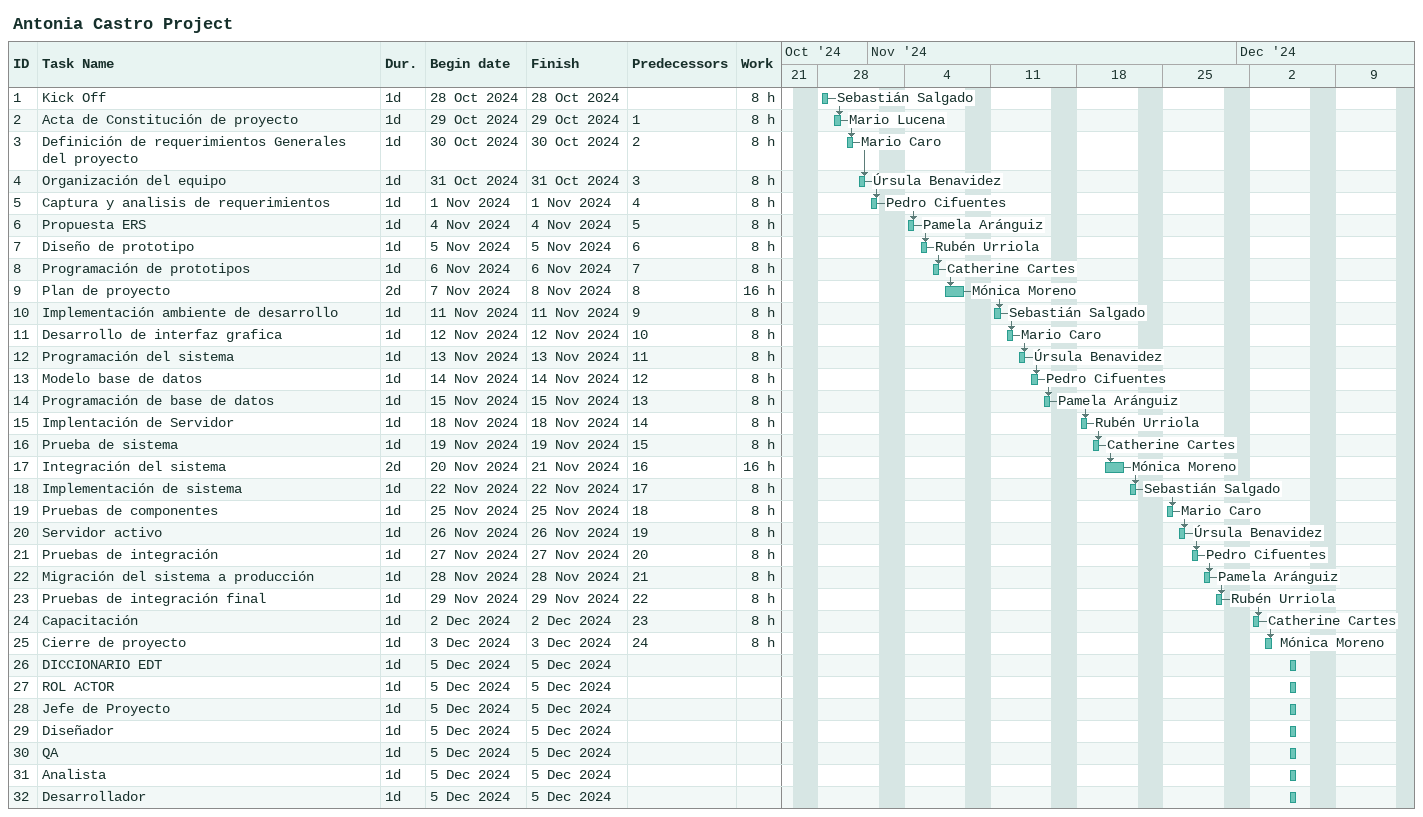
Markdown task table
Antonia Castro Project

| ID | Task | Duration | Start | Finish | Predecessors | Resources | Work (h) |
|---|---|---|---|---|---|---|---|
| 1 | Kick Off | 1d | 2024-10-28 | 2024-10-28 |  | Sebastián Salgado | 8 |
| 2 | Acta de Constitución de proyecto | 1d | 2024-10-29 | 2024-10-29 | 1 | Mario Lucena | 8 |
| 3 | Definición de requerimientos Generales del proyecto | 1d | 2024-10-30 | 2024-10-30 | 2 | Mario Caro | 8 |
| 4 | Organización del equipo | 1d | 2024-10-31 | 2024-10-31 | 3 | Úrsula Benavidez | 8 |
| 5 | Captura y analisis de requerimientos | 1d | 2024-11-01 | 2024-11-01 | 4 | Pedro Cifuentes | 8 |
| 6 | Propuesta ERS | 1d | 2024-11-04 | 2024-11-04 | 5 | Pamela Aránguiz | 8 |
| 7 | Diseño de prototipo | 1d | 2024-11-05 | 2024-11-05 | 6 | Rubén Urriola | 8 |
| 8 | Programación de prototipos | 1d | 2024-11-06 | 2024-11-06 | 7 | Catherine Cartes | 8 |
| 9 | Plan de proyecto | 2d | 2024-11-07 | 2024-11-08 | 8 | Mónica Moreno | 16 |
| 10 | Implementación ambiente de desarrollo | 1d | 2024-11-11 | 2024-11-11 | 9 | Sebastián Salgado | 8 |
| 11 | Desarrollo de interfaz grafica | 1d | 2024-11-12 | 2024-11-12 | 10 | Mario Caro | 8 |
| 12 | Programación del sistema | 1d | 2024-11-13 | 2024-11-13 | 11 | Úrsula Benavidez | 8 |
| 13 | Modelo base de datos | 1d | 2024-11-14 | 2024-11-14 | 12 | Pedro Cifuentes | 8 |
| 14 | Programación de base de datos | 1d | 2024-11-15 | 2024-11-15 | 13 | Pamela Aránguiz | 8 |
| 15 | Implentación de Servidor | 1d | 2024-11-18 | 2024-11-18 | 14 | Rubén Urriola | 8 |
| 16 | Prueba de sistema | 1d | 2024-11-19 | 2024-11-19 | 15 | Catherine Cartes | 8 |
| 17 | Integración del sistema | 2d | 2024-11-20 | 2024-11-21 | 16 | Mónica Moreno | 16 |
| 18 | Implementación de sistema | 1d | 2024-11-22 | 2024-11-22 | 17 | Sebastián Salgado | 8 |
| 19 | Pruebas de componentes | 1d | 2024-11-25 | 2024-11-25 | 18 | Mario Caro | 8 |
| 20 | Servidor activo | 1d | 2024-11-26 | 2024-11-26 | 19 | Úrsula Benavidez | 8 |
| 21 | Pruebas de integración | 1d | 2024-11-27 | 2024-11-27 | 20 | Pedro Cifuentes | 8 |
| 22 | Migración del sistema a producción | 1d | 2024-11-28 | 2024-11-28 | 21 | Pamela Aránguiz | 8 |
| 23 | Pruebas de integración final | 1d | 2024-11-29 | 2024-11-29 | 22 | Rubén Urriola | 8 |
| 24 | Capacitación | 1d | 2024-12-02 | 2024-12-02 | 23 | Catherine Cartes | 8 |
| 25 | Cierre de proyecto | 1d | 2024-12-03 | 2024-12-03 | 24 | Mónica Moreno | 8 |
| 26 | DICCIONARIO EDT | 1d | 2024-12-05 | 2024-12-05 |  |  |  |
| 27 | ROL ACTOR | 1d | 2024-12-05 | 2024-12-05 |  |  |  |
| 28 | Jefe de Proyecto | 1d | 2024-12-05 | 2024-12-05 |  |  |  |
| 29 | Diseñador | 1d | 2024-12-05 | 2024-12-05 |  |  |  |
| 30 | QA | 1d | 2024-12-05 | 2024-12-05 |  |  |  |
| 31 | Analista | 1d | 2024-12-05 | 2024-12-05 |  |  |  |
| 32 | Desarrollador | 1d | 2024-12-05 | 2024-12-05 |  |  |  |
